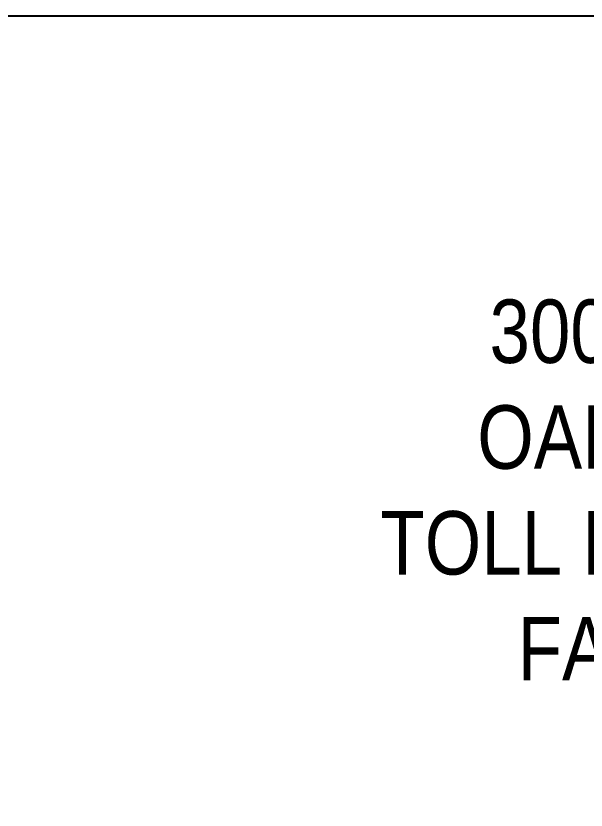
# Model space of a CAD drawing. Extents: x 0 to 216, y 0 to 280.
# Drawn here: x 131.48 to 160.06, y 240.2 to 280 of the extents above; entities that cross this region are included whole.
import ezdxf

# ---------------------------------------------------------------- set-up
doc = ezdxf.new("R2010")
doc.units = 0
doc.header["$MEASUREMENT"] = 0
for name, color, linetype in [('2132-LOGO$0$CADdetails-2-FINELIGHT', 2, 'CONTINUOUS'), ('2132-LOGO$0$CADdetails-7-VERYFINE', 7, 'CONTINUOUS'), ('CADdetails-7-VERYFINE', 7, 'CONTINUOUS')]:
    doc.layers.add(name, color=color, linetype=linetype)
doc.styles.add('2132-LOGO$0$CADdetails-SUBHEADING', font='ARIALN.TTF', dxfattribs={"height": 3.18})

# ---------------------------------------------------------------- blocks, each defined once
blk = doc.blocks.new('2132-LOGO')
at = {"layer": '2132-LOGO$0$CADdetails-7-VERYFINE'}
blk.add_lwpolyline([(0, 0), (0, 280), (216, 280), (216, 0)], close=True, dxfattribs=at)
at = {"layer": '2132-LOGO$0$CADdetails-2-FINELIGHT', "insert": (173.636, 271.088), "char_height": 3.18, "width": 51.51168, "attachment_point": 2, "style": '2132-LOGO$0$CADdetails-SUBHEADING'}
blk.add_mtext('LIFTMASTER\\P300 WINDSOR DRIVE\\POAK BROOK, IL 60523 \\PTOLL FREE: 1-800-282-6225\\PFAX: (630) 516-8412\\PEMAIL: ', dxfattribs=at)

msp = doc.modelspace()

# ---------------------------------------------------------------- block references
at = {"layer": 'CADdetails-7-VERYFINE'}
msp.add_blockref('2132-LOGO', (0, 0), dxfattribs=at)

doc.saveas('drawing.dxf')
